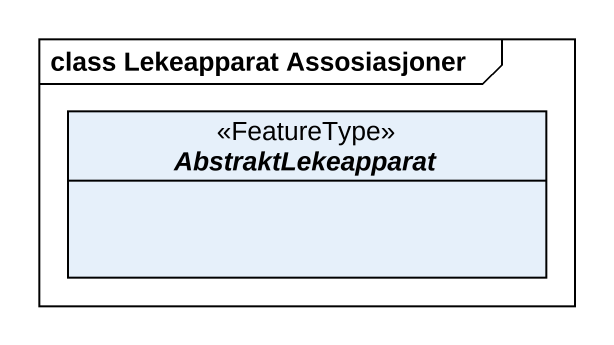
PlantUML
@startuml
mainframe class Lekeapparat Assosiasjoner
hide circle
hide empty members
abstract class AbstraktLekeapparat <<FeatureType>>
@enduml
